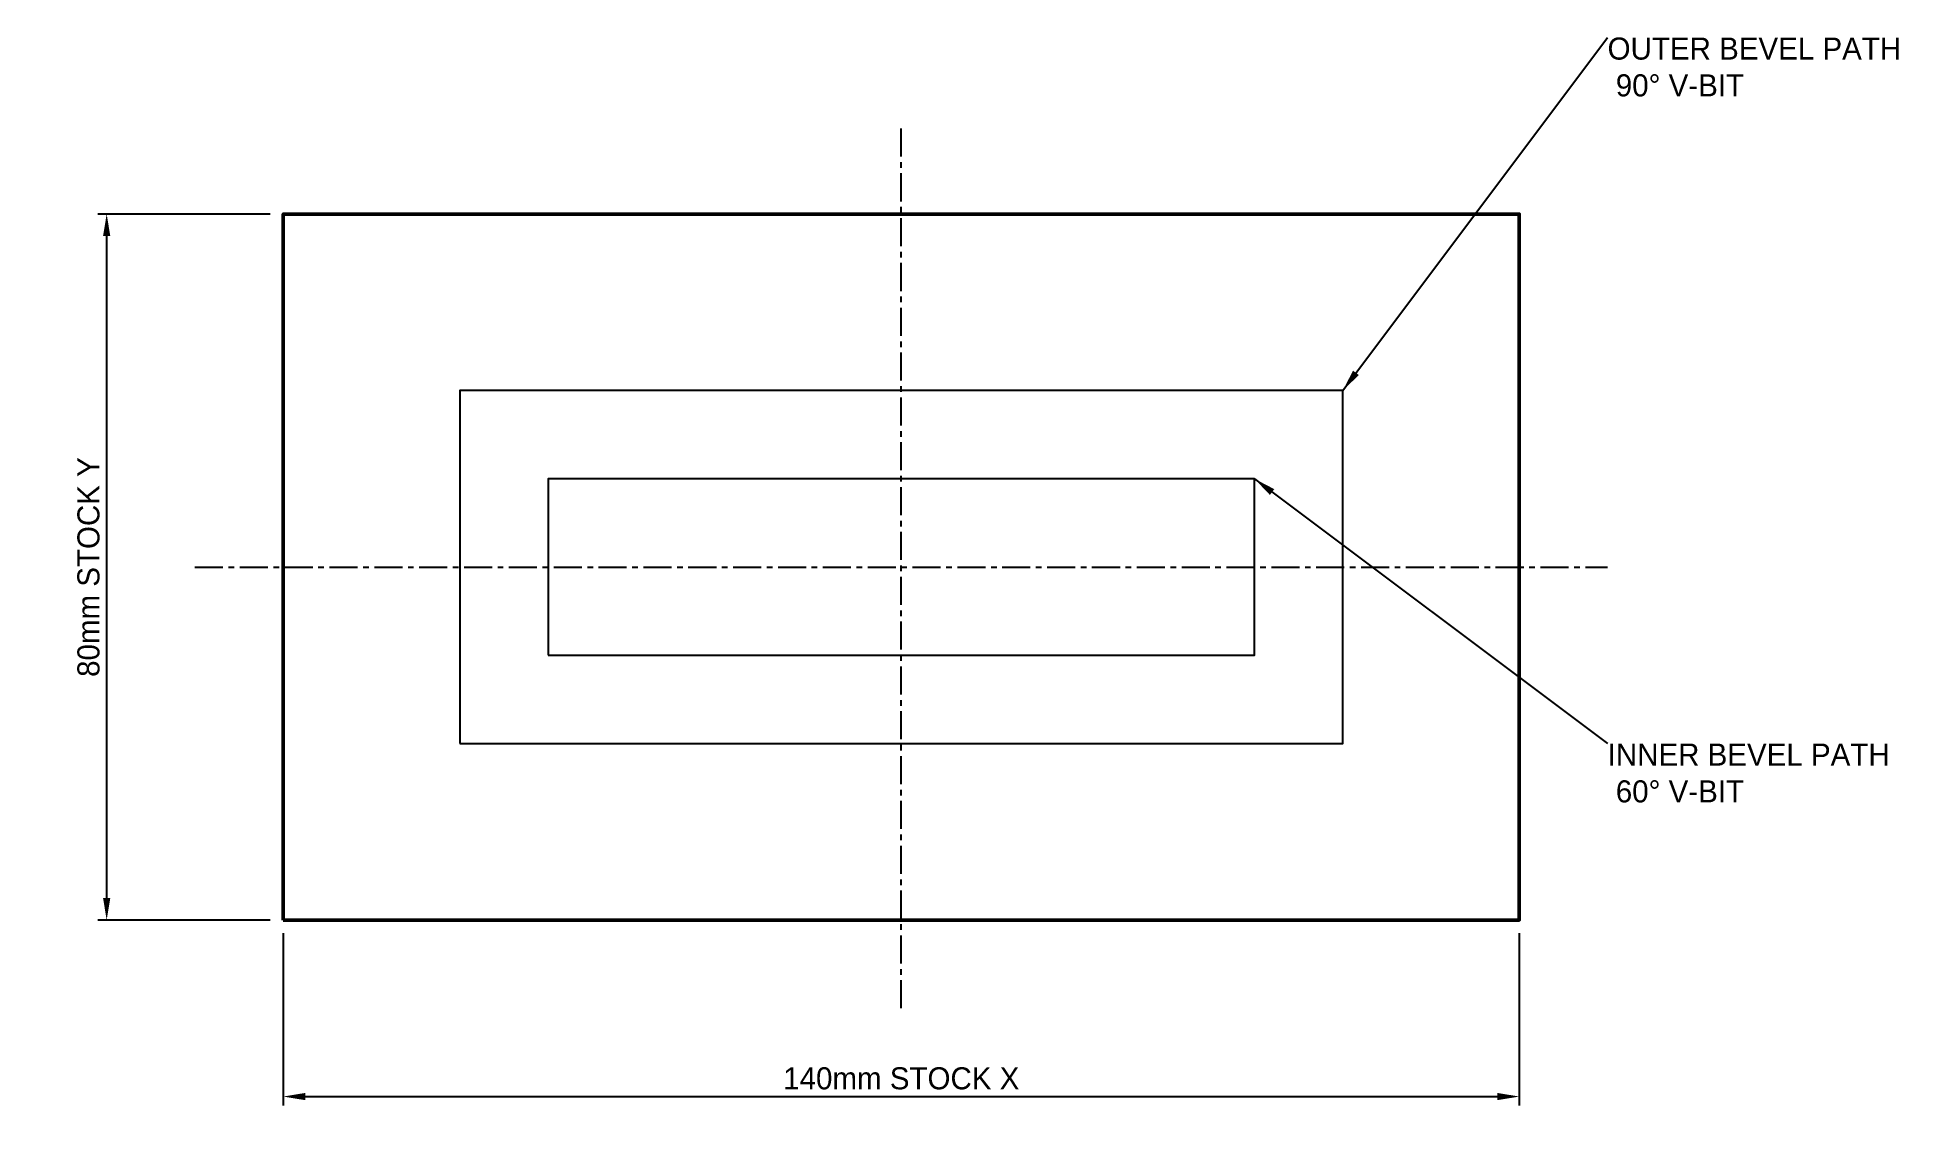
# Model space of a CAD drawing. Header units: metres. Extents: x -28 to 183, y -24 to 100.
import ezdxf

# ---------------------------------------------------------------- set-up
doc = ezdxf.new("R2010")
doc.units = ezdxf.units.M
doc.linetypes.add('CENTER', pattern=[5.08, 3.175, -0.635, 0.635, -0.635])
for name, color, linetype, lineweight in [('CENTERLINES', 7, 'CENTER', 25), ('DETAILS', 7, 'Continuous', 25), ('DIMENSIONS', 7, 'Continuous', 25), ('GEOMETRY', 7, 'Continuous', 50)]:
    doc.layers.add(name, color=color, linetype=linetype, lineweight=lineweight)
doc.dimstyles.new('ENGINEERING_STYLE', dxfattribs={"dimtxt": 2.5, "dimasz": 2.5, "dimexe": 1, "dimexo": 1.5, "dimgap": 0.8, "dimtad": 1, "dimcen": 2.5, "dimazin": 3, "dimtfac": 1, "dimtmove": 0, "dimatfit": 3, "dimtfill": 1})

msp = doc.modelspace()

# ---------------------------------------------------------------- linework, layer by layer
at = {"layer": 'CENTERLINES'}
for p, q in [((70, -10), (70, 90)), ((-10, 40), (150, 40))]:
    msp.add_line(p, q, dxfattribs=at)
at = {"layer": 'DETAILS'}
for points in [[(20, 20), (120, 20), (120, 60), (20, 60)], [(30, 30), (110, 30), (110, 50), (30, 50)]]:
    msp.add_lwpolyline(points, close=True, dxfattribs=at)
at = {"layer": 'GEOMETRY'}
msp.add_lwpolyline([(0, 0), (140, 0), (140, 80), (0, 80)], close=True, dxfattribs=at)

# ---------------------------------------------------------------- texts
at = {"layer": 'DIMENSIONS', "char_height": 2.5, "attachment_point": 1}
for s, insert in [('OUTER BEVEL PATH\\P 90%%D V-BIT', (150, 100)), ('INNER BEVEL PATH\\P 60%%D V-BIT', (150, 20))]:
    msp.add_mtext(s, dxfattribs=dict(at, insert=insert))

# ---------------------------------------------------------------- leaders
at = {"layer": 'DIMENSIONS'}
for points in [[(120, 60), (150, 100)], [(110, 50), (150, 20)]]:
    msp.add_leader(points, dimstyle='ENGINEERING_STYLE', dxfattribs=at)

# ---------------------------------------------------------------- next in the draw order: dimensions: what is measured, and where the dimension line sits
msp.add_linear_dim(base=(0, -20), p1=(0, 0), p2=(140, 0), text='140mm STOCK X', dimstyle='ENGINEERING_STYLE', dxfattribs=at).render()

# ---------------------------------------------------------------- next in the draw order: dimensions: what is measured, and where the dimension line sits
msp.add_linear_dim(base=(-20, 0), p1=(0, 0), p2=(0, 80), angle=90, text='80mm STOCK Y', dimstyle='ENGINEERING_STYLE', dxfattribs=at).render()

doc.saveas('drawing.dxf')
